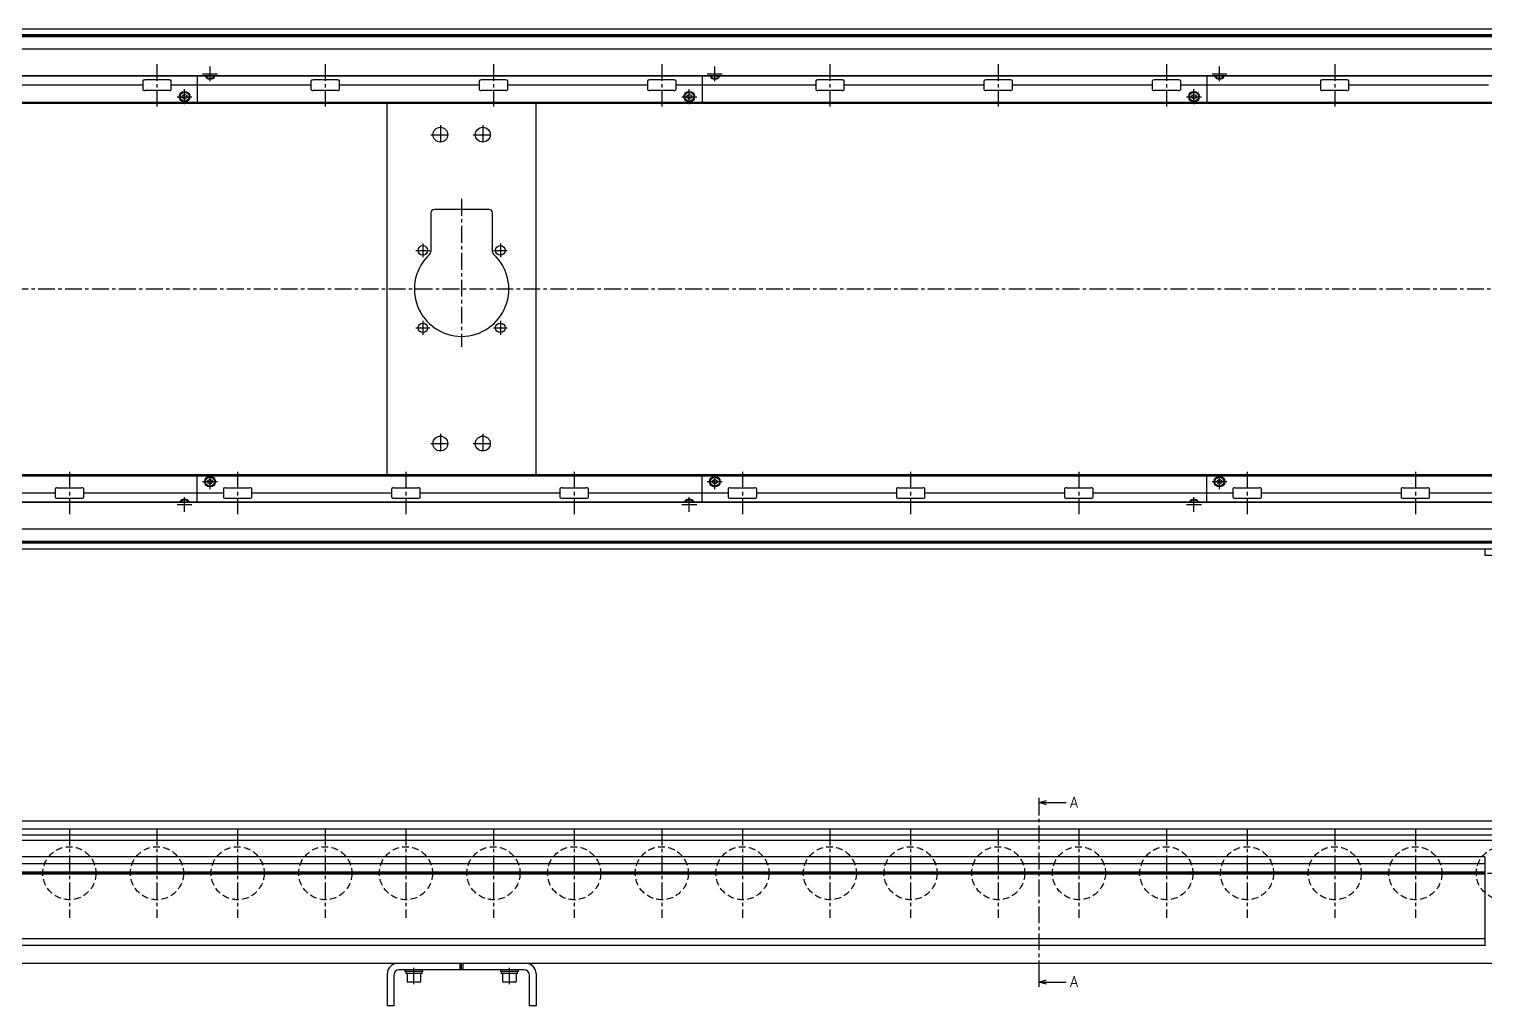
# Model space of a CAD drawing. Extents: x -10 to 4450, y -8 to 1001.
# Drawn here: x 2194 to 3565, y 28 to 948 of the extents above; entities that cross this region are included whole.
import ezdxf

# ---------------------------------------------------------------- set-up
doc = ezdxf.new("R2010")
doc.units = 0
doc.header["$LTSCALE"] = 0.5
doc.linetypes.add('CENTER', pattern=[50.8, 31.75, -6.35, 6.35, -6.35])
doc.linetypes.add('DASHED', pattern=[19.05, 12.7, -6.35])
for name, color, linetype in [('MSM_CENTER', 1, 'CENTER'), ('MSM_CONTINUOUS', 7, 'CONTINUOUS'), ('MSM_DASHED', 4, 'DASHED'), ('MSM_PART_NUMBER', 7, 'CONTINUOUS')]:
    doc.layers.add(name, color=color, linetype=linetype)
doc.styles.get("Standard").update_dxf_attribs({"font": 'txt.shx', "height": 10, "bigfont": 'bigfont.shx'})

# ---------------------------------------------------------------- blocks, each defined once
blk = doc.blocks.new('*U88')
at = {"layer": 'MSM_PART_NUMBER'}
blk.add_text('A', height=10, dxfattribs=at).set_placement((3174.3, 214.9))
blk = doc.blocks.new('*U89')
at = {"layer": 'MSM_PART_NUMBER'}
blk.add_text('A', height=10, dxfattribs=at).set_placement((3174.3, 45.9))

msp = doc.modelspace()

# ---------------------------------------------------------------- linework, layer by layer
at = {"layer": 'MSM_CENTER'}
for p, q in [((2314.2, 915.5), (2314.2, 875.5)), ((2357.2, 906.2), (2371.2, 906.2)), ((2364.2, 899.2), (2364.2, 913.2)), ((2472.8, 915.5), (2472.8, 875.5)), ((2631.2, 915.5), (2631.2, 875.5)), ((2789.8, 915.5), (2789.8, 875.5)), ((2832.7, 906.2), (2846.8, 906.2)), ((2839.8, 899.2), (2839.8, 913.2)), ((2948.2, 915.5), (2948.2, 875.5)), ((3106.8, 915.5), (3106.8, 875.5)), ((3265.2, 915.5), (3265.2, 875.5)), ((3308.2, 906.2), (3322.2, 906.2)), ((3315.2, 899.2), (3315.2, 913.2)), ((3423.8, 915.5), (3423.8, 875.5)), ((2340.2, 877.7), (2340.2, 891.7)), ((2815.7, 877.7), (2815.7, 891.7)), ((3291.2, 877.7), (3291.2, 891.7)), ((2333.2, 884.7), (2347.2, 884.7)), ((2808.7, 884.7), (2822.8, 884.7)), ((3284.2, 884.7), (3298.2, 884.7)), ((2581.2, 857.9), (2581.2, 839.9)), ((2621.2, 857.9), (2621.2, 839.9)), ((2572.2, 848.9), (2590.2, 848.9)), ((2612.2, 848.9), (2630.2, 848.9)), ((2601.2, 788.4), (2601.2, 648.9)), ((2564.7, 746.4), (2564.7, 733.4)), ((2637.7, 746.4), (2637.7, 733.4)), ((2558.2, 739.9), (2571.2, 739.9)), ((2631.2, 739.9), (2644.2, 739.9)), ((3792.9, 703.4), (359.7, 703.4)), ((2564.7, 673.4), (2564.7, 660.4)), ((2637.7, 673.4), (2637.7, 660.4)), ((2558.2, 666.9), (2571.2, 666.9)), ((2631.2, 666.9), (2644.2, 666.9)), ((2581.2, 566.9), (2581.2, 548.9)), ((2621.2, 566.9), (2621.2, 548.9)), ((2572.2, 557.9), (2590.2, 557.9)), ((2612.2, 557.9), (2630.2, 557.9)), ((2231.7, 531.3), (2231.7, 491.3)), ((2357.2, 522), (2371.2, 522)), ((2364.2, 515), (2364.2, 529)), ((2390.2, 531.3), (2390.2, 491.3)), ((2548.8, 531.3), (2548.8, 491.3)), ((2707.2, 531.3), (2707.2, 491.3)), ((2832.7, 522), (2846.8, 522)), ((2839.8, 515), (2839.8, 529)), ((2865.8, 531.3), (2865.8, 491.3)), ((3024.2, 531.3), (3024.2, 491.3)), ((3182.8, 531.3), (3182.8, 491.3)), ((3308.2, 522), (3322.2, 522)), ((3315.2, 515), (3315.2, 529)), ((3341.2, 531.3), (3341.2, 491.3)), ((3499.8, 531.3), (3499.8, 491.3)), ((2340.2, 493.5), (2340.2, 507.5)), ((2815.7, 493.5), (2815.7, 507.5)), ((3291.2, 493.5), (3291.2, 507.5)), ((2333.2, 500.5), (2347.2, 500.5)), ((2808.7, 500.5), (2822.8, 500.5)), ((3284.2, 500.5), (3298.2, 500.5)), ((3145.2, 55), (3145.2, 215)), ((2231.7, 195), (2231.7, 111)), ((2314.2, 195), (2314.2, 111)), ((2390.2, 195), (2390.2, 111)), ((2472.8, 195), (2472.8, 111)), ((2548.8, 195), (2548.8, 111)), ((2631.2, 195), (2631.2, 111)), ((2707.2, 195), (2707.2, 111)), ((2789.8, 195), (2789.8, 111)), ((2865.8, 195), (2865.8, 111)), ((2948.2, 195), (2948.2, 111)), ((3024.2, 195), (3024.2, 111)), ((3106.8, 195), (3106.8, 111)), ((3182.8, 195), (3182.8, 111)), ((3265.2, 195), (3265.2, 111)), ((3341.2, 195), (3341.2, 111)), ((3423.8, 195), (3423.8, 111)), ((3499.8, 195), (3499.8, 111)), ((367.2, 153), (3783.3, 153)), ((2556.3, 48.4), (2556.3, 64)), ((2646.3, 48.4), (2646.3, 64))]:
    msp.add_line(p, q, dxfattribs=at)
at = {"layer": 'MSM_CONTINUOUS'}
for p, q in [((3782.8, 948.4), (370.6, 948.4)), ((3781.2, 948.3), (372.2, 948.3)), ((3756.6, 942.9), (396.9, 942.9)), ((3756.6, 941.2), (396.9, 941.2)), ((3756.5, 942), (397, 942)), ((3781.2, 929.5), (372.2, 929.5)), ((3781.2, 904.1), (372.2, 904.1)), ((3781.2, 904.5), (422.2, 904.5)), ((2300.8, 895.5), (2169.2, 895.5)), ((2300.8, 899.5), (2300.8, 891.5)), ((2325.7, 900.5), (2302.8, 900.5)), ((2327.7, 891.5), (2327.7, 899.5)), ((2459.3, 895.5), (2327.7, 895.5)), ((2352.2, 904.1), (2352.2, 879.4)), ((2364.2, 903.9), (2363.9, 904.1)), ((2364.6, 904.1), (2364.2, 903.9)), ((2459.3, 899.5), (2459.3, 891.5)), ((2484.2, 900.5), (2461.3, 900.5)), ((2486.2, 891.5), (2486.2, 899.5)), ((2617.8, 895.5), (2486.2, 895.5)), ((2617.8, 899.5), (2617.8, 891.5)), ((2642.7, 900.5), (2619.8, 900.5)), ((2644.7, 891.5), (2644.7, 899.5)), ((2776.3, 895.5), (2644.7, 895.5)), ((2776.3, 899.5), (2776.3, 891.5)), ((2801.2, 900.5), (2778.3, 900.5)), ((2803.2, 891.5), (2803.2, 899.5)), ((2934.8, 895.5), (2803.2, 895.5)), ((2827.8, 904.1), (2827.8, 879.4)), ((2839.8, 903.9), (2839.4, 904.1)), ((2840.1, 904.1), (2839.8, 903.9)), ((2934.8, 899.5), (2934.8, 891.5)), ((2959.7, 900.5), (2936.8, 900.5)), ((2961.7, 891.5), (2961.7, 899.5)), ((3093.3, 895.5), (2961.7, 895.5)), ((3093.3, 899.5), (3093.3, 891.5)), ((3118.2, 900.5), (3095.3, 900.5)), ((3120.2, 891.5), (3120.2, 899.5)), ((3251.8, 895.5), (3120.2, 895.5)), ((3251.8, 899.5), (3251.8, 891.5)), ((3276.7, 900.5), (3253.8, 900.5)), ((3278.7, 891.5), (3278.7, 899.5)), ((3410.3, 895.5), (3278.7, 895.5)), ((3303.2, 904.1), (3303.2, 879.4)), ((3315.2, 903.9), (3314.9, 904.1)), ((3315.6, 904.1), (3315.2, 903.9)), ((3410.3, 899.5), (3410.3, 891.5)), ((3435.2, 900.5), (3412.3, 900.5)), ((3437.2, 891.5), (3437.2, 899.5)), ((3568.8, 895.5), (3437.2, 895.5)), ((3778.8, 879.4), (450.2, 879.4)), ((3782.8, 878.4), (450.2, 878.4)), ((2325.7, 890.5), (2302.8, 890.5)), ((2338.2, 885.9), (2340.2, 887.1)), ((2338.2, 883.6), (2338.2, 885.9)), ((2340.2, 882.4), (2338.2, 883.6)), ((2340.2, 887.1), (2342.2, 885.9)), ((2342.2, 883.6), (2340.2, 882.4)), ((2342.2, 885.9), (2342.2, 883.6)), ((2484.2, 890.5), (2461.3, 890.5)), ((2531.2, 528.4), (2531.2, 878.4)), ((2642.7, 890.5), (2619.8, 890.5)), ((2671.3, 528.4), (2671.3, 878.4)), ((2801.2, 890.5), (2778.3, 890.5)), ((2813.8, 885.9), (2815.7, 887.1)), ((2813.8, 883.6), (2813.8, 885.9)), ((2815.7, 882.4), (2813.8, 883.6)), ((2815.7, 887.1), (2817.8, 885.9)), ((2817.8, 883.6), (2815.7, 882.4)), ((2817.8, 885.9), (2817.8, 883.6)), ((2959.7, 890.5), (2936.8, 890.5)), ((3118.2, 890.5), (3095.3, 890.5)), ((3276.7, 890.5), (3253.8, 890.5)), ((3289.2, 885.9), (3291.2, 887.1)), ((3289.2, 883.6), (3289.2, 885.9)), ((3291.2, 882.4), (3289.2, 883.6)), ((3291.2, 887.1), (3293.2, 885.9)), ((3293.2, 883.6), (3291.2, 882.4)), ((3293.2, 885.9), (3293.2, 883.6)), ((3435.2, 890.5), (3412.3, 890.5)), ((2572.2, 775.4), (2572.2, 738.5)), ((2627.2, 778.4), (2575.2, 778.4)), ((2630.2, 738.5), (2630.2, 775.4)), ((3782.8, 528.4), (450.2, 528.4)), ((450.2, 527.4), (3778.8, 527.4)), ((2352.2, 502.6), (2352.2, 527.4)), ((2362.2, 523.2), (2364.2, 524.4)), ((2362.2, 520.9), (2362.2, 523.2)), ((2364.2, 524.4), (2366.2, 523.2)), ((2366.2, 523.2), (2366.2, 520.9)), ((2827.8, 502.6), (2827.8, 527.4)), ((2837.8, 523.2), (2839.8, 524.4)), ((2837.8, 520.9), (2837.8, 523.2)), ((2839.8, 524.4), (2841.8, 523.2)), ((2841.8, 523.2), (2841.8, 520.9)), ((3303.2, 502.6), (3303.2, 527.4)), ((3313.2, 523.2), (3315.2, 524.4)), ((3313.2, 520.9), (3313.2, 523.2)), ((3315.2, 524.4), (3317.2, 523.2)), ((3317.2, 523.2), (3317.2, 520.9)), ((2086.7, 511.3), (2218.3, 511.3)), ((2218.3, 515.3), (2218.3, 507.3)), ((2220.3, 516.3), (2243.2, 516.3)), ((2245.2, 507.3), (2245.2, 515.3)), ((2245.2, 511.3), (2376.8, 511.3)), ((2364.2, 519.7), (2362.2, 520.9)), ((2366.2, 520.9), (2364.2, 519.7)), ((2376.8, 515.3), (2376.8, 507.3)), ((2378.8, 516.3), (2401.7, 516.3)), ((2403.7, 507.3), (2403.7, 515.3)), ((2403.7, 511.3), (2535.3, 511.3)), ((2535.3, 515.3), (2535.3, 507.3)), ((2537.3, 516.3), (2560.2, 516.3)), ((2562.2, 507.3), (2562.2, 515.3)), ((2562.2, 511.3), (2693.8, 511.3)), ((2693.8, 515.3), (2693.8, 507.3)), ((2695.8, 516.3), (2718.7, 516.3)), ((2720.7, 507.3), (2720.7, 515.3)), ((2720.7, 511.3), (2852.3, 511.3)), ((2839.8, 519.7), (2837.8, 520.9)), ((2841.8, 520.9), (2839.8, 519.7)), ((2852.3, 515.3), (2852.3, 507.3)), ((2854.3, 516.3), (2877.2, 516.3)), ((2879.2, 507.3), (2879.2, 515.3)), ((2879.2, 511.3), (3010.8, 511.3)), ((3010.8, 515.3), (3010.8, 507.3)), ((3012.8, 516.3), (3035.7, 516.3)), ((3037.7, 507.3), (3037.7, 515.3)), ((3037.7, 511.3), (3169.3, 511.3)), ((3169.3, 515.3), (3169.3, 507.3)), ((3171.3, 516.3), (3194.2, 516.3)), ((3196.2, 507.3), (3196.2, 515.3)), ((3196.2, 511.3), (3327.8, 511.3)), ((3315.2, 519.7), (3313.2, 520.9)), ((3317.2, 520.9), (3315.2, 519.7)), ((3327.8, 515.3), (3327.8, 507.3)), ((3329.8, 516.3), (3352.7, 516.3)), ((3354.7, 507.3), (3354.7, 515.3)), ((3354.7, 511.3), (3486.3, 511.3)), ((3486.3, 515.3), (3486.3, 507.3)), ((3488.3, 516.3), (3511.2, 516.3)), ((3513.2, 507.3), (3513.2, 515.3)), ((3513.2, 511.3), (3644.8, 511.3)), ((3781.2, 502.6), (372.2, 502.6)), ((3781.2, 502.2), (422.2, 502.2)), ((2220.3, 506.3), (2243.2, 506.3)), ((2339.9, 502.6), (2340.2, 502.9)), ((2340.2, 502.9), (2340.6, 502.6)), ((2378.8, 506.3), (2401.7, 506.3)), ((2537.3, 506.3), (2560.2, 506.3)), ((2695.8, 506.3), (2718.7, 506.3)), ((2815.4, 502.6), (2815.7, 502.9)), ((2815.7, 502.9), (2816.1, 502.6)), ((2854.3, 506.3), (2877.2, 506.3)), ((3012.8, 506.3), (3035.7, 506.3)), ((3171.3, 506.3), (3194.2, 506.3)), ((3290.9, 502.6), (3291.2, 502.9)), ((3291.2, 502.9), (3291.6, 502.6)), ((3329.8, 506.3), (3352.7, 506.3)), ((3488.3, 506.3), (3511.2, 506.3)), ((3781.2, 477.2), (372.2, 477.2)), ((3782.8, 458.4), (370.6, 458.4)), ((3781.2, 458.4), (372.2, 458.4)), ((3756.6, 465.6), (396.9, 465.6)), ((3756.6, 463.9), (396.9, 463.9)), ((3756.5, 464.7), (397, 464.7)), ((3565.2, 458.4), (3565.2, 452.4)), ((3615.2, 452.4), (3565.2, 452.4)), ((3145.2, 215), (3145.2, 224)), ((3145.2, 219.5), (3152.2, 221.4)), ((3145.2, 219.5), (3170.9, 219.5)), ((3152.2, 217.6), (3145.2, 219.5)), ((3781.2, 202), (372.2, 202)), ((3781.2, 194.6), (674.4, 194.6)), ((3665.2, 189), (676.6, 189)), ((3665.2, 184), (678.6, 184)), ((3565.2, 168.3), (667.2, 168.3)), ((3565.2, 168.5), (3565.2, 84.5)), ((3565.2, 161.8), (682.2, 161.8)), ((3565.2, 153.9), (682.2, 153.9)), ((3565.2, 153), (682.2, 153)), ((3565.2, 152.1), (682.2, 152.1)), ((3565.2, 84.8), (679.7, 84.8)), ((3565.2, 91.3), (682.2, 91.3)), ((3782.8, 68), (472.2, 68)), ((2531.2, 58.5), (2531.2, 28)), ((2537.2, 57), (2537.2, 28)), ((2660.2, 62), (2542.2, 62)), ((2547.8, 62), (2547.8, 60.4)), ((2564.7, 60.4), (2547.8, 60.4)), ((2548.6, 60.4), (2548.6, 58.4)), ((2563.9, 58.4), (2548.6, 58.4)), ((2549.8, 58.4), (2549.8, 51.2)), ((2562.8, 51.2), (2562.8, 58.4)), ((2563.9, 58.4), (2563.9, 60.4)), ((2564.7, 60.4), (2564.7, 62)), ((2599.8, 62), (2599.8, 68)), ((2601.2, 62), (2601.2, 68)), ((2602.8, 62), (2602.8, 68)), ((2637.7, 62), (2637.7, 60.4)), ((2654.8, 60.4), (2637.7, 60.4)), ((2638.6, 60.4), (2638.6, 58.4)), ((2653.9, 58.4), (2638.6, 58.4)), ((2639.8, 58.4), (2639.8, 51.2)), ((2652.8, 51.2), (2652.8, 58.4)), ((2653.9, 58.4), (2653.9, 60.4)), ((2654.8, 60.4), (2654.8, 62)), ((2665.2, 28), (2665.2, 57)), ((2671.3, 58.5), (2671.3, 28)), ((3145.2, 46), (3145.2, 55)), ((2561.9, 50.4), (2550.6, 50.4)), ((2651.9, 50.4), (2640.6, 50.4)), ((3145.2, 50.5), (3152.2, 52.4)), ((3152.2, 48.6), (3145.2, 50.5)), ((3145.2, 50.5), (3170.9, 50.5)), ((2537.2, 28), (2531.2, 28)), ((2671.3, 28), (2665.2, 28))]:
    msp.add_line(p, q, dxfattribs=at)
for centre, radius in [((2340.2, 884.7), 5), ((2340.2, 884.7), 4.25), ((2815.7, 884.7), 5), ((2815.7, 884.7), 4.25), ((3291.2, 884.7), 5), ((3291.2, 884.7), 4.25), ((2581.2, 848.9), 7), ((2621.2, 848.9), 7), ((2564.7, 739.9), 4.5), ((2637.7, 739.9), 4.5), ((2564.7, 666.9), 4.5), ((2637.7, 666.9), 4.5), ((2581.2, 557.9), 7), ((2621.2, 557.9), 7), ((2364.2, 522), 5), ((2364.2, 522), 4.25), ((2839.8, 522), 5), ((2839.8, 522), 4.25), ((3315.2, 522), 5), ((3315.2, 522), 4.25)]:
    msp.add_circle(centre, radius, dxfattribs=at)
for centre, radius, start, end in [((2301.7, 899.4), 0.882, 115.5328, 172.1027), ((2301.7, 891.6), 0.882, 187.8973, 244.4672), ((2302.8, 897.1), 3.41, 89.6687, 115.2454), ((2325.7, 897.1), 3.41, 64.7546, 90.3313), ((2326.8, 899.4), 0.882, 7.8973, 64.4672), ((2326.8, 891.6), 0.882, 295.5328, 352.1027), ((2364.2, 906.2), 5, 204.8346, 335.1654), ((2364.2, 906.2), 4.25, 209.6116, 330.3884), ((2460.2, 899.4), 0.882, 115.5328, 172.1027), ((2460.2, 891.6), 0.882, 187.8973, 244.4672), ((2461.3, 897.1), 3.41, 89.6687, 115.2454), ((2484.2, 897.1), 3.41, 64.7546, 90.3313), ((2485.3, 899.4), 0.882, 7.8973, 64.4672), ((2485.3, 891.6), 0.882, 295.5328, 352.1027), ((2618.7, 899.4), 0.882, 115.5328, 172.1027), ((2618.7, 891.6), 0.882, 187.8973, 244.4672), ((2619.8, 897.1), 3.41, 89.6687, 115.2454), ((2642.7, 897.1), 3.41, 64.7546, 90.3313), ((2643.8, 899.4), 0.882, 7.8973, 64.4672), ((2643.8, 891.6), 0.882, 295.5328, 352.1027), ((2777.2, 899.4), 0.882, 115.5328, 172.1027), ((2777.2, 891.6), 0.882, 187.8973, 244.4672), ((2778.3, 897.1), 3.41, 89.6687, 115.2454), ((2801.2, 897.1), 3.41, 64.7546, 90.3313), ((2802.3, 899.4), 0.882, 7.8973, 64.4672), ((2802.3, 891.6), 0.882, 295.5328, 352.1027), ((2839.8, 906.2), 5, 204.8346, 335.1654), ((2839.8, 906.2), 4.25, 209.6116, 330.3884), ((2935.7, 899.4), 0.882, 115.5328, 172.1027), ((2935.7, 891.6), 0.882, 187.8973, 244.4672), ((2936.8, 897.1), 3.41, 89.6687, 115.2454), ((2959.7, 897.1), 3.41, 64.7546, 90.3313), ((2960.8, 899.4), 0.882, 7.8973, 64.4672), ((2960.8, 891.6), 0.882, 295.5328, 352.1027), ((3094.2, 899.4), 0.882, 115.5328, 172.1027), ((3094.2, 891.6), 0.882, 187.8973, 244.4672), ((3095.3, 897.1), 3.41, 89.6687, 115.2454), ((3118.2, 897.1), 3.41, 64.7546, 90.3313), ((3119.3, 899.4), 0.882, 7.8973, 64.4672), ((3119.3, 891.6), 0.882, 295.5328, 352.1027), ((3252.7, 899.4), 0.882, 115.5328, 172.1027), ((3252.7, 891.6), 0.882, 187.8973, 244.4672), ((3253.8, 897.1), 3.41, 89.6687, 115.2454), ((3276.7, 897.1), 3.41, 64.7546, 90.3313), ((3277.8, 899.4), 0.882, 7.8973, 64.4672), ((3277.8, 891.6), 0.882, 295.5328, 352.1027), ((3315.2, 906.2), 5, 204.8346, 335.1654), ((3315.2, 906.2), 4.25, 209.6116, 330.3884), ((3411.2, 899.4), 0.882, 115.5328, 172.1027), ((3411.2, 891.6), 0.882, 187.8973, 244.4672), ((3412.3, 897.1), 3.41, 89.6687, 115.2454), ((3435.2, 897.1), 3.41, 64.7546, 90.3313), ((3436.3, 899.4), 0.882, 7.8973, 64.4672), ((3436.3, 891.6), 0.882, 295.5328, 352.1027), ((2302.8, 893.9), 3.41, 244.7546, 270.3313), ((2325.7, 893.9), 3.41, 269.6687, 295.2454), ((2461.3, 893.9), 3.41, 244.7546, 270.3313), ((2484.2, 893.9), 3.41, 269.6687, 295.2454), ((2619.8, 893.9), 3.41, 244.7546, 270.3313), ((2642.7, 893.9), 3.41, 269.6687, 295.2454), ((2778.3, 893.9), 3.41, 244.7546, 270.3313), ((2801.2, 893.9), 3.41, 269.6687, 295.2454), ((2936.8, 893.9), 3.41, 244.7546, 270.3313), ((2959.7, 893.9), 3.41, 269.6687, 295.2454), ((3095.3, 893.9), 3.41, 244.7546, 270.3313), ((3118.2, 893.9), 3.41, 269.6687, 295.2454), ((3253.8, 893.9), 3.41, 244.7546, 270.3313), ((3276.7, 893.9), 3.41, 269.6687, 295.2454), ((3412.3, 893.9), 3.41, 244.7546, 270.3313), ((3435.2, 893.9), 3.41, 269.6687, 295.2454), ((2575.2, 775.4), 3, 90, 180), ((2627.2, 775.4), 3, 0, 90), ((2601.2, 703.4), 44.5, 132.3521, 47.6479), ((2569.2, 738.5), 3, 312.3521, 360), ((2633.3, 738.5), 3, 180, 227.6479), ((2219.2, 515.2), 0.882, 115.5328, 172.1027), ((2220.3, 512.9), 3.41, 89.6687, 115.2454), ((2243.2, 512.9), 3.41, 64.7546, 90.3313), ((2244.3, 515.2), 0.882, 7.8973, 64.4672), ((2377.7, 515.2), 0.882, 115.5328, 172.1027), ((2378.8, 512.9), 3.41, 89.6687, 115.2454), ((2401.7, 512.9), 3.41, 64.7546, 90.3313), ((2402.8, 515.2), 0.882, 7.8973, 64.4672), ((2536.2, 515.2), 0.882, 115.5328, 172.1027), ((2537.3, 512.9), 3.41, 89.6687, 115.2454), ((2560.2, 512.9), 3.41, 64.7546, 90.3313), ((2561.3, 515.2), 0.882, 7.8973, 64.4672), ((2694.7, 515.2), 0.882, 115.5328, 172.1027), ((2695.8, 512.9), 3.41, 89.6687, 115.2454), ((2718.7, 512.9), 3.41, 64.7546, 90.3313), ((2719.8, 515.2), 0.882, 7.8973, 64.4672), ((2853.2, 515.2), 0.882, 115.5328, 172.1027), ((2854.3, 512.9), 3.41, 89.6687, 115.2454), ((2877.2, 512.9), 3.41, 64.7546, 90.3313), ((2878.3, 515.2), 0.882, 7.8973, 64.4672), ((3011.7, 515.2), 0.882, 115.5328, 172.1027), ((3012.8, 512.9), 3.41, 89.6687, 115.2454), ((3035.7, 512.9), 3.41, 64.7546, 90.3313), ((3036.8, 515.2), 0.882, 7.8973, 64.4672), ((3170.2, 515.2), 0.882, 115.5328, 172.1027), ((3171.3, 512.9), 3.41, 89.6687, 115.2454), ((3194.2, 512.9), 3.41, 64.7546, 90.3313), ((3195.3, 515.2), 0.882, 7.8973, 64.4672), ((3328.7, 515.2), 0.882, 115.5328, 172.1027), ((3329.8, 512.9), 3.41, 89.6687, 115.2454), ((3352.7, 512.9), 3.41, 64.7546, 90.3313), ((3353.8, 515.2), 0.882, 7.8973, 64.4672), ((3487.2, 515.2), 0.882, 115.5328, 172.1027), ((3488.3, 512.9), 3.41, 89.6687, 115.2454), ((3511.2, 512.9), 3.41, 64.7546, 90.3313), ((3512.3, 515.2), 0.882, 7.8973, 64.4672), ((2219.2, 507.4), 0.882, 187.8973, 244.4672), ((2220.3, 509.7), 3.41, 244.7546, 270.3313), ((2243.2, 509.7), 3.41, 269.6687, 295.2454), ((2244.3, 507.4), 0.882, 295.5328, 352.1027), ((2340.2, 500.5), 5, 24.8346, 155.1654), ((2340.2, 500.5), 4.25, 29.6116, 150.3884), ((2377.7, 507.4), 0.882, 187.8973, 244.4672), ((2378.8, 509.7), 3.41, 244.7546, 270.3313), ((2401.7, 509.7), 3.41, 269.6687, 295.2454), ((2402.8, 507.4), 0.882, 295.5328, 352.1027), ((2536.2, 507.4), 0.882, 187.8973, 244.4672), ((2537.3, 509.7), 3.41, 244.7546, 270.3313), ((2560.2, 509.7), 3.41, 269.6687, 295.2454), ((2561.3, 507.4), 0.882, 295.5328, 352.1027), ((2694.7, 507.4), 0.882, 187.8973, 244.4672), ((2695.8, 509.7), 3.41, 244.7546, 270.3313), ((2718.7, 509.7), 3.41, 269.6687, 295.2454), ((2719.8, 507.4), 0.882, 295.5328, 352.1027), ((2815.7, 500.5), 5, 24.8346, 155.1654), ((2815.7, 500.5), 4.25, 29.6116, 150.3884), ((2853.2, 507.4), 0.882, 187.8973, 244.4672), ((2854.3, 509.7), 3.41, 244.7546, 270.3313), ((2877.2, 509.7), 3.41, 269.6687, 295.2454), ((2878.3, 507.4), 0.882, 295.5328, 352.1027), ((3011.7, 507.4), 0.882, 187.8973, 244.4672), ((3012.8, 509.7), 3.41, 244.7546, 270.3313), ((3035.7, 509.7), 3.41, 269.6687, 295.2454), ((3036.8, 507.4), 0.882, 295.5328, 352.1027), ((3170.2, 507.4), 0.882, 187.8973, 244.4672), ((3171.3, 509.7), 3.41, 244.7546, 270.3313), ((3194.2, 509.7), 3.41, 269.6687, 295.2454), ((3195.3, 507.4), 0.882, 295.5328, 352.1027), ((3291.2, 500.5), 5, 24.8346, 155.1654), ((3291.2, 500.5), 4.25, 29.6116, 150.3884), ((3328.7, 507.4), 0.882, 187.8973, 244.4672), ((3329.8, 509.7), 3.41, 244.7546, 270.3313), ((3352.7, 509.7), 3.41, 269.6687, 295.2454), ((3353.8, 507.4), 0.882, 295.5328, 352.1027), ((3487.2, 507.4), 0.882, 187.8973, 244.4672), ((3488.3, 509.7), 3.41, 244.7546, 270.3313), ((3511.2, 509.7), 3.41, 269.6687, 295.2454), ((3512.3, 507.4), 0.882, 295.5328, 352.1027), ((2540.8, 58.5), 9.5, 90, 180), ((2542.2, 57), 5, 90, 180), ((2660.2, 57), 5, 0, 90), ((2661.8, 58.5), 9.5, 0, 90), ((2550.6, 51.2), 0.8, 180, 270), ((2561.9, 51.2), 0.8, 270, 0), ((2640.6, 51.2), 0.8, 180, 270), ((2651.9, 51.2), 0.8, 270, 0)]:
    msp.add_arc(centre, radius, start, end, dxfattribs=at)
at = {"layer": 'MSM_DASHED'}
for centre in [(2231.7, 153), (2314.2, 153), (2390.2, 153), (2472.8, 153), (2548.8, 153), (2631.2, 153), (2707.2, 153), (2789.8, 153), (2865.8, 153), (2948.2, 153), (3024.2, 153), (3106.8, 153), (3182.8, 153), (3265.2, 153), (3341.2, 153), (3423.8, 153), (3499.8, 153), (3582.2, 153)]:
    msp.add_circle(centre, 25, dxfattribs=at)

# ---------------------------------------------------------------- block references
at = {"layer": 'MSM_CONTINUOUS'}
for name in ['*U88', '*U89']:
    msp.add_blockref(name, (0, 0), dxfattribs=at)

doc.saveas('drawing.dxf')
